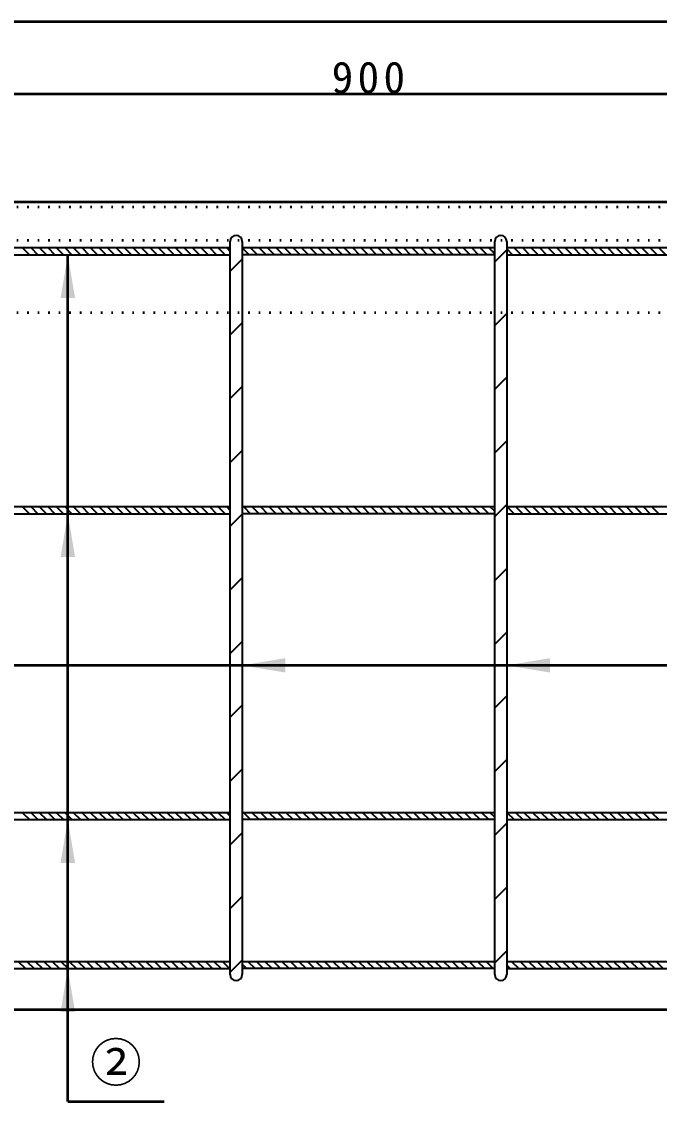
# Model space of a CAD drawing. Units: millimetres, scale not verified. Extents: x -2102 to 2102, y -1485 to 1485.
# Drawn here: x 1043 to 1574, y -652 to 246 of the extents above; entities that cross this region are included whole.
import ezdxf
from ezdxf.enums import TextEntityAlignment as Align

# ---------------------------------------------------------------- set-up
doc = ezdxf.new("R2010")
doc.units = ezdxf.units.MM
doc.header["$LTSCALE"] = 5
doc.linetypes.add('DOTTED', pattern=[1.75, 0.25, -1.5])
doc.layers.add('0-0_V-nasSTD', color=7, linetype='Continuous', lineweight=35)
doc.layers.add('0-1_0', color=7, linetype='Continuous', lineweight=50)
doc.styles.add('ＭＳ ゴシック', font='')
doc.styles.get('ＭＳ ゴシック').set_extended_font_data('MS Gothic')

msp = doc.modelspace()

# ---------------------------------------------------------------- linework, layer by layer
at = {"layer": '0-0_V-nasSTD'}
for p, q in [((1216.85, -546.62), (1216.85, 63.38)), ((1226.85, 63.38), (1226.85, -546.62)), ((1436.85, -546.62), (1436.85, 63.38)), ((1446.85, 63.38), (1446.85, -546.62)), ((946.85, 58.38), (1216.85, 58.38)), ((1043.966, 58.38), (1049.966, 52.38)), ((1051.037, 58.38), (1057.037, 52.38)), ((1058.108, 58.38), (1064.108, 52.38)), ((1065.179, 58.38), (1071.179, 52.38)), ((1072.25, 58.38), (1078.25, 52.38)), ((1079.321, 58.38), (1085.321, 52.38)), ((1086.392, 58.38), (1092.392, 52.38)), ((1093.463, 58.38), (1099.463, 52.38)), ((1100.534, 58.38), (1106.534, 52.38)), ((1107.605, 58.38), (1113.605, 52.38)), ((1114.677, 58.38), (1120.677, 52.38)), ((1121.748, 58.38), (1127.748, 52.38)), ((1128.819, 58.38), (1134.819, 52.38)), ((1135.89, 58.38), (1141.89, 52.38)), ((1142.961, 58.38), (1148.961, 52.38)), ((1150.032, 58.38), (1156.032, 52.38)), ((1157.103, 58.38), (1163.103, 52.38)), ((1164.174, 58.38), (1170.174, 52.38)), ((1171.245, 58.38), (1177.245, 52.38)), ((1178.316, 58.38), (1184.316, 52.38)), ((1185.387, 58.38), (1191.387, 52.38)), ((1192.458, 58.38), (1198.458, 52.38)), ((1199.529, 58.38), (1205.529, 52.38)), ((1206.6, 58.38), (1212.6, 52.38)), ((1213.671, 58.38), (1216.85, 55.202)), ((1226.85, 58.38), (1436.85, 58.38)), ((1226.85, 58.044), (1232.514, 52.38)), ((1233.585, 58.38), (1239.585, 52.38)), ((1240.656, 58.38), (1246.656, 52.38)), ((1247.727, 58.38), (1253.727, 52.38)), ((1254.798, 58.38), (1260.798, 52.38)), ((1261.87, 58.38), (1267.87, 52.38)), ((1268.941, 58.38), (1274.941, 52.38)), ((1276.012, 58.38), (1282.012, 52.38)), ((1283.083, 58.38), (1289.083, 52.38)), ((1290.154, 58.38), (1296.154, 52.38)), ((1297.225, 58.38), (1303.225, 52.38)), ((1304.296, 58.38), (1310.296, 52.38)), ((1311.367, 58.38), (1317.367, 52.38)), ((1318.438, 58.38), (1324.438, 52.38)), ((1325.509, 58.38), (1331.509, 52.38)), ((1332.58, 58.38), (1338.58, 52.38)), ((1339.651, 58.38), (1345.651, 52.38)), ((1346.722, 58.38), (1352.722, 52.38)), ((1353.793, 58.38), (1359.793, 52.38)), ((1360.864, 58.38), (1366.864, 52.38)), ((1367.936, 58.38), (1373.936, 52.38)), ((1375.007, 58.38), (1381.007, 52.38)), ((1382.078, 58.38), (1388.078, 52.38)), ((1389.149, 58.38), (1395.149, 52.38)), ((1396.22, 58.38), (1402.22, 52.38)), ((1403.291, 58.38), (1409.291, 52.38)), ((1410.362, 58.38), (1416.362, 52.38)), ((1417.433, 58.38), (1423.433, 52.38)), ((1424.504, 58.38), (1430.504, 52.38)), ((1431.575, 58.38), (1436.85, 53.105)), ((1436.85, 46.596), (1446.85, 56.596)), ((1446.85, 58.38), (1651.85, 58.38)), ((1446.85, 57.247), (1451.717, 52.38)), ((1452.788, 58.38), (1458.788, 52.38)), ((1459.859, 58.38), (1465.859, 52.38)), ((1466.931, 58.38), (1472.931, 52.38)), ((1474.002, 58.38), (1480.002, 52.38)), ((1481.073, 58.38), (1487.073, 52.38)), ((1488.144, 58.38), (1494.144, 52.38)), ((1495.215, 58.38), (1501.215, 52.38)), ((1502.286, 58.38), (1508.286, 52.38)), ((1509.357, 58.38), (1515.357, 52.38)), ((1516.428, 58.38), (1522.428, 52.38)), ((1523.499, 58.38), (1529.499, 52.38)), ((1530.57, 58.38), (1536.57, 52.38)), ((1537.641, 58.38), (1543.641, 52.38)), ((1544.712, 58.38), (1550.712, 52.38)), ((1551.783, 58.38), (1557.783, 52.38)), ((1558.854, 58.38), (1564.854, 52.38)), ((1565.925, 58.38), (1571.925, 52.38)), ((1572.997, 58.38), (1578.997, 52.38)), ((946.85, 52.38), (1216.85, 52.38)), ((1216.85, 38.728), (1226.85, 48.728)), ((1436.85, 52.38), (1226.85, 52.38)), ((1446.85, 52.38), (1651.85, 52.38)), ((1436.85, -6.437), (1446.85, 3.563)), ((1216.85, -14.305), (1226.85, -4.305)), ((1436.85, -59.47), (1446.85, -49.47)), ((1216.85, -67.338), (1226.85, -57.338)), ((1436.85, -112.503), (1446.85, -102.503)), ((1216.85, -120.371), (1226.85, -110.371)), ((946.85, -157.12), (1216.85, -157.12)), ((1043.966, -157.12), (1049.966, -163.12)), ((1051.037, -157.12), (1057.037, -163.12)), ((1058.108, -157.12), (1064.108, -163.12)), ((1065.179, -157.12), (1071.179, -163.12)), ((1072.25, -157.12), (1078.25, -163.12)), ((1079.321, -157.12), (1085.321, -163.12)), ((1086.392, -157.12), (1092.392, -163.12)), ((1093.463, -157.12), (1099.463, -163.12)), ((1100.534, -157.12), (1106.534, -163.12)), ((1107.605, -157.12), (1113.605, -163.12)), ((1114.677, -157.12), (1120.677, -163.12)), ((1121.748, -157.12), (1127.748, -163.12)), ((1128.819, -157.12), (1134.819, -163.12)), ((1135.89, -157.12), (1141.89, -163.12)), ((1142.961, -157.12), (1148.961, -163.12)), ((1150.032, -157.12), (1156.032, -163.12)), ((1157.103, -157.12), (1163.103, -163.12)), ((1164.174, -157.12), (1170.174, -163.12)), ((1171.245, -157.12), (1177.245, -163.12)), ((1178.316, -157.12), (1184.316, -163.12)), ((1185.387, -157.12), (1191.387, -163.12)), ((1192.458, -157.12), (1198.458, -163.12)), ((1199.529, -157.12), (1205.529, -163.12)), ((1206.6, -157.12), (1212.6, -163.12)), ((1213.671, -157.12), (1216.85, -160.298)), ((1226.85, -157.12), (1436.85, -157.12)), ((1227.814, -157.12), (1233.814, -163.12)), ((1234.885, -157.12), (1240.885, -163.12)), ((1241.956, -157.12), (1247.956, -163.12)), ((1249.027, -157.12), (1255.027, -163.12)), ((1256.098, -157.12), (1262.098, -163.12)), ((1263.169, -157.12), (1269.169, -163.12)), ((1270.24, -157.12), (1276.24, -163.12)), ((1277.311, -157.12), (1283.311, -163.12)), ((1284.382, -157.12), (1290.382, -163.12)), ((1291.453, -157.12), (1297.453, -163.12)), ((1298.524, -157.12), (1304.524, -163.12)), ((1305.595, -157.12), (1311.595, -163.12)), ((1312.666, -157.12), (1318.666, -163.12)), ((1319.738, -157.12), (1325.738, -163.12)), ((1326.809, -157.12), (1332.809, -163.12)), ((1333.88, -157.12), (1339.88, -163.12)), ((1340.951, -157.12), (1346.951, -163.12)), ((1348.022, -157.12), (1354.022, -163.12)), ((1355.093, -157.12), (1361.093, -163.12)), ((1362.164, -157.12), (1368.164, -163.12)), ((1369.235, -157.12), (1375.235, -163.12)), ((1376.306, -157.12), (1382.306, -163.12)), ((1383.377, -157.12), (1389.377, -163.12)), ((1390.448, -157.12), (1396.448, -163.12)), ((1397.519, -157.12), (1403.519, -163.12)), ((1404.59, -157.12), (1410.59, -163.12)), ((1411.661, -157.12), (1417.661, -163.12)), ((1418.732, -157.12), (1424.732, -163.12)), ((1425.804, -157.12), (1431.804, -163.12)), ((1432.875, -157.12), (1436.85, -161.095)), ((1436.85, -165.536), (1446.85, -155.536)), ((1446.85, -157.12), (1651.85, -157.12)), ((1447.017, -157.12), (1453.017, -163.12)), ((1454.088, -157.12), (1460.088, -163.12)), ((1461.159, -157.12), (1467.159, -163.12)), ((1468.23, -157.12), (1474.23, -163.12)), ((1475.301, -157.12), (1481.301, -163.12)), ((1482.372, -157.12), (1488.372, -163.12)), ((1489.443, -157.12), (1495.443, -163.12)), ((1496.514, -157.12), (1502.514, -163.12)), ((1503.585, -157.12), (1509.585, -163.12)), ((1510.656, -157.12), (1516.656, -163.12)), ((1517.727, -157.12), (1523.727, -163.12)), ((1524.798, -157.12), (1530.798, -163.12)), ((1531.87, -157.12), (1537.87, -163.12)), ((1538.941, -157.12), (1544.941, -163.12)), ((1546.012, -157.12), (1552.012, -163.12)), ((1553.083, -157.12), (1559.083, -163.12)), ((1560.154, -157.12), (1566.154, -163.12)), ((1567.225, -157.12), (1573.225, -163.12)), ((946.85, -163.12), (1216.85, -163.12)), ((1216.85, -173.404), (1226.85, -163.404)), ((1436.85, -163.12), (1226.85, -163.12)), ((1446.85, -163.12), (1651.85, -163.12)), ((1436.85, -218.569), (1446.85, -208.569)), ((1216.85, -226.437), (1226.85, -216.437)), ((1216.85, -279.47), (1226.85, -269.47)), ((1436.85, -271.602), (1446.85, -261.602)), ((1216.85, -332.503), (1226.85, -322.503)), ((1436.85, -324.635), (1446.85, -314.635)), ((1436.85, -377.668), (1446.85, -367.668)), ((1216.85, -385.536), (1226.85, -375.536)), ((946.85, -411.62), (1216.85, -411.62)), ((1043.966, -411.62), (1049.966, -417.62)), ((1051.037, -411.62), (1057.037, -417.62)), ((1058.108, -411.62), (1064.108, -417.62)), ((1065.179, -411.62), (1071.179, -417.62)), ((1072.25, -411.62), (1078.25, -417.62)), ((1079.321, -411.62), (1085.321, -417.62)), ((1086.392, -411.62), (1092.392, -417.62)), ((1093.463, -411.62), (1099.463, -417.62)), ((1100.534, -411.62), (1106.534, -417.62)), ((1107.605, -411.62), (1113.605, -417.62)), ((1114.677, -411.62), (1120.677, -417.62)), ((1121.748, -411.62), (1127.748, -417.62)), ((1128.819, -411.62), (1134.819, -417.62)), ((1135.89, -411.62), (1141.89, -417.62)), ((1142.961, -411.62), (1148.961, -417.62)), ((1150.032, -411.62), (1156.032, -417.62)), ((1157.103, -411.62), (1163.103, -417.62)), ((1164.174, -411.62), (1170.174, -417.62)), ((1171.245, -411.62), (1177.245, -417.62)), ((1178.316, -411.62), (1184.316, -417.62)), ((1185.387, -411.62), (1191.387, -417.62)), ((1192.458, -411.62), (1198.458, -417.62)), ((1199.529, -411.62), (1205.529, -417.62)), ((1206.6, -411.62), (1212.6, -417.62)), ((1213.671, -411.62), (1216.85, -414.798)), ((1226.85, -411.62), (1436.85, -411.62)), ((1227.814, -411.62), (1233.814, -417.62)), ((1234.885, -411.62), (1240.885, -417.62)), ((1241.956, -411.62), (1247.956, -417.62)), ((1249.027, -411.62), (1255.027, -417.62)), ((1256.098, -411.62), (1262.098, -417.62)), ((1263.169, -411.62), (1269.169, -417.62)), ((1270.24, -411.62), (1276.24, -417.62)), ((1277.311, -411.62), (1283.311, -417.62)), ((1284.382, -411.62), (1290.382, -417.62)), ((1291.453, -411.62), (1297.453, -417.62)), ((1298.524, -411.62), (1304.524, -417.62)), ((1305.595, -411.62), (1311.595, -417.62)), ((1312.666, -411.62), (1318.666, -417.62)), ((1319.738, -411.62), (1325.738, -417.62)), ((1326.809, -411.62), (1332.809, -417.62)), ((1333.88, -411.62), (1339.88, -417.62)), ((1340.951, -411.62), (1346.951, -417.62)), ((1348.022, -411.62), (1354.022, -417.62)), ((1355.093, -411.62), (1361.093, -417.62)), ((1362.164, -411.62), (1368.164, -417.62)), ((1369.235, -411.62), (1375.235, -417.62)), ((1376.306, -411.62), (1382.306, -417.62)), ((1383.377, -411.62), (1389.377, -417.62)), ((1390.448, -411.62), (1396.448, -417.62)), ((1397.519, -411.62), (1403.519, -417.62)), ((1404.59, -411.62), (1410.59, -417.62)), ((1411.661, -411.62), (1417.661, -417.62)), ((1418.732, -411.62), (1424.732, -417.62)), ((1425.804, -411.62), (1431.804, -417.62)), ((1432.875, -411.62), (1436.85, -415.595)), ((1446.85, -411.62), (1651.85, -411.62)), ((1447.017, -411.62), (1453.017, -417.62)), ((1454.088, -411.62), (1460.088, -417.62)), ((1461.159, -411.62), (1467.159, -417.62)), ((1468.23, -411.62), (1474.23, -417.62)), ((1475.301, -411.62), (1481.301, -417.62)), ((1482.372, -411.62), (1488.372, -417.62)), ((1489.443, -411.62), (1495.443, -417.62)), ((1496.514, -411.62), (1502.514, -417.62)), ((1503.585, -411.62), (1509.585, -417.62)), ((1510.656, -411.62), (1516.656, -417.62)), ((1517.727, -411.62), (1523.727, -417.62)), ((1524.798, -411.62), (1530.798, -417.62)), ((1531.87, -411.62), (1537.87, -417.62)), ((1538.941, -411.62), (1544.941, -417.62)), ((1546.012, -411.62), (1552.012, -417.62)), ((1553.083, -411.62), (1559.083, -417.62)), ((1560.154, -411.62), (1566.154, -417.62)), ((1567.225, -411.62), (1573.225, -417.62)), ((946.85, -417.62), (1216.85, -417.62)), ((1436.85, -417.62), (1226.85, -417.62)), ((1436.85, -430.701), (1446.85, -420.701)), ((1446.85, -417.62), (1651.85, -417.62)), ((1216.85, -438.569), (1226.85, -428.569)), ((1436.85, -483.734), (1446.85, -473.734)), ((1216.85, -491.602), (1226.85, -481.602)), ((1436.85, -536.767), (1446.85, -526.767)), ((946.85, -535.62), (1216.85, -535.62)), ((1040.687, -535.62), (1046.687, -541.62)), ((1047.758, -535.62), (1053.758, -541.62)), ((1054.829, -535.62), (1060.829, -541.62)), ((1061.9, -535.62), (1067.9, -541.62)), ((1068.971, -535.62), (1074.971, -541.62)), ((1076.042, -535.62), (1082.042, -541.62)), ((1083.113, -535.62), (1089.113, -541.62)), ((1090.184, -535.62), (1096.184, -541.62)), ((1097.255, -535.62), (1103.255, -541.62)), ((1104.326, -535.62), (1110.326, -541.62)), ((1111.397, -535.62), (1117.397, -541.62)), ((1118.468, -535.62), (1124.468, -541.62)), ((1125.539, -535.62), (1131.539, -541.62)), ((1132.611, -535.62), (1138.611, -541.62)), ((1139.682, -535.62), (1145.682, -541.62)), ((1146.753, -535.62), (1152.753, -541.62)), ((1153.824, -535.62), (1159.824, -541.62)), ((1160.895, -535.62), (1166.895, -541.62)), ((1167.966, -535.62), (1173.966, -541.62)), ((1175.037, -535.62), (1181.037, -541.62)), ((1182.108, -535.62), (1188.108, -541.62)), ((1189.179, -535.62), (1195.179, -541.62)), ((1196.25, -535.62), (1202.25, -541.62)), ((1203.321, -535.62), (1209.321, -541.62)), ((1210.392, -535.62), (1216.392, -541.62)), ((1216.85, -544.635), (1226.85, -534.635)), ((1226.85, -535.62), (1436.85, -535.62)), ((1226.85, -537.936), (1230.534, -541.62)), ((1231.605, -535.62), (1237.605, -541.62)), ((1238.677, -535.62), (1244.677, -541.62)), ((1245.748, -535.62), (1251.748, -541.62)), ((1252.819, -535.62), (1258.819, -541.62)), ((1259.89, -535.62), (1265.89, -541.62)), ((1266.961, -535.62), (1272.961, -541.62)), ((1274.032, -535.62), (1280.032, -541.62)), ((1281.103, -535.62), (1287.103, -541.62)), ((1288.174, -535.62), (1294.174, -541.62)), ((1295.245, -535.62), (1301.245, -541.62)), ((1302.316, -535.62), (1308.316, -541.62)), ((1309.387, -535.62), (1315.387, -541.62)), ((1316.458, -535.62), (1322.458, -541.62)), ((1323.529, -535.62), (1329.529, -541.62)), ((1330.6, -535.62), (1336.6, -541.62)), ((1337.671, -535.62), (1343.671, -541.62)), ((1344.743, -535.62), (1350.743, -541.62)), ((1351.814, -535.62), (1357.814, -541.62)), ((1358.885, -535.62), (1364.885, -541.62)), ((1365.956, -535.62), (1371.956, -541.62)), ((1373.027, -535.62), (1379.027, -541.62)), ((1380.098, -535.62), (1386.098, -541.62)), ((1387.169, -535.62), (1393.169, -541.62)), ((1394.24, -535.62), (1400.24, -541.62)), ((1401.311, -535.62), (1407.311, -541.62)), ((1408.382, -535.62), (1414.382, -541.62)), ((1415.453, -535.62), (1421.453, -541.62)), ((1422.524, -535.62), (1428.524, -541.62)), ((1429.595, -535.62), (1435.595, -541.62)), ((1446.85, -535.62), (1651.85, -535.62)), ((1446.85, -538.732), (1449.738, -541.62)), ((1450.809, -535.62), (1456.809, -541.62)), ((1457.88, -535.62), (1463.88, -541.62)), ((1464.951, -535.62), (1470.951, -541.62)), ((1472.022, -535.62), (1478.022, -541.62)), ((1479.093, -535.62), (1485.093, -541.62)), ((1486.164, -535.62), (1492.164, -541.62)), ((1493.235, -535.62), (1499.235, -541.62)), ((1500.306, -535.62), (1506.306, -541.62)), ((1507.377, -535.62), (1513.377, -541.62)), ((1514.448, -535.62), (1520.448, -541.62)), ((1521.519, -535.62), (1527.519, -541.62)), ((1528.59, -535.62), (1534.59, -541.62)), ((1535.661, -535.62), (1541.661, -541.62)), ((1542.732, -535.62), (1548.732, -541.62)), ((1549.804, -535.62), (1555.804, -541.62)), ((1556.875, -535.62), (1562.875, -541.62)), ((1563.946, -535.62), (1569.946, -541.62)), ((1571.017, -535.62), (1577.017, -541.62)), ((946.85, -541.62), (1216.85, -541.62)), ((1436.85, -541.62), (1226.85, -541.62)), ((1446.85, -541.62), (1651.85, -541.62))]:
    msp.add_line(p, q, dxfattribs=at)
at = {"layer": '0-0_V-nasSTD', "lineweight": 50}
for p, q in [((1081.85, -652.12), (1081.85, 52.38)), ((1929.85, -289.305), (831.85, -289.305))]:
    msp.add_line(p, q, dxfattribs=at)
at = {"layer": '0-0_V-nasSTD'}
for centre, start, end in [((1221.85, 63.38), 0, 180), ((1441.85, 63.38), 0, 180), ((1221.85, -546.62), 180, 0), ((1441.85, -546.62), 180, 0)]:
    msp.add_arc(centre, 5, start, end, dxfattribs=at)
for points in [[(1075.85, 16.38), (1081.85, 52.38), (1087.85, 16.38)], [(1075.85, -199.12), (1081.85, -163.12), (1087.85, -199.12)], [(1226.85, -289.305), (1262.85, -295.305), (1262.85, -283.305)], [(1446.85, -289.305), (1482.85, -295.305), (1482.85, -283.305)], [(1075.85, -453.62), (1081.85, -417.62), (1087.85, -453.62)], [(1075.85, -577.62), (1081.85, -541.62), (1087.85, -577.62)]]:
    msp.add_solid(points, dxfattribs=at)
at = {"layer": '0-1_0'}
for p, q in [((-168.15, 246.38), (1831.85, 246.38)), ((881.85, 186.38), (1781.85, 186.38)), ((-168.15, 96.38), (1831.85, 96.38)), ((-168.15, -575.62), (1831.85, -575.62)), ((1081.85, -652.12), (1161.85, -652.12))]:
    msp.add_line(p, q, dxfattribs=at)
at = {"layer": '0-1_0', "linetype": 'DOTTED'}
for p, q in [((-168.15, 92.38), (1831.85, 92.38)), ((-168.15, 64.38), (1831.85, 64.38)), ((-168.15, 4.38), (1831.85, 4.38))]:
    msp.add_line(p, q, dxfattribs=at)

# ---------------------------------------------------------------- texts
at = {"layer": '0-0_V-nasSTD', "style": 'ＭＳ ゴシック'}
msp.add_text('②', height=31.67, dxfattribs=at).set_placement((1100.25, -645.12), align=Align.BOTTOM_LEFT)
at = {"layer": '0-0_V-nasSTD', "insert": (1301.25, 186.38), "char_height": 26.39, "attachment_point": 7, "style": 'ＭＳ ゴシック'}
msp.add_mtext('\\T1.2;900', dxfattribs=at)

doc.saveas('drawing.dxf')
